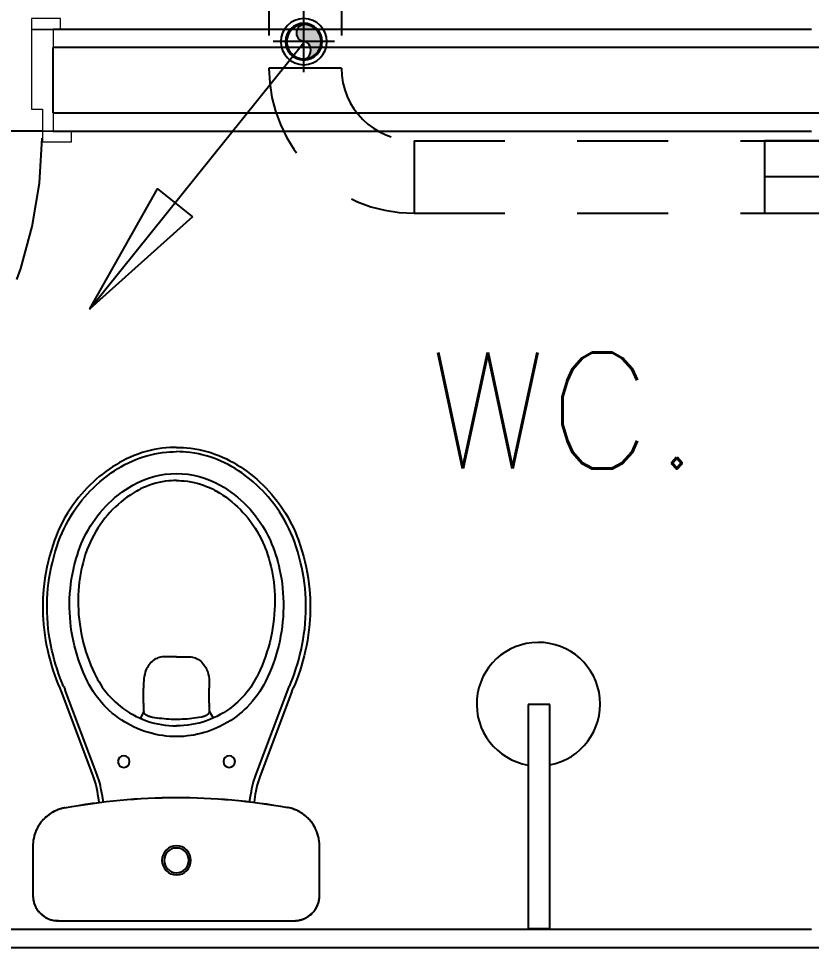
# Model space of a CAD drawing. Header units: millimetres. Extents: x 188.6 to 263.2, y 40.1 to 120.1.
# Drawn here: x 215.05 to 216.143, y 64.389 to 65.67 of the extents above; entities that cross this region are included whole.
import ezdxf

# ---------------------------------------------------------------- set-up
doc = ezdxf.new("R2010")
doc.units = ezdxf.units.MM
doc.set_wipeout_variables(frame=1)
for name, pattern in [('DASHDOT2', [0.5, 0.25, -0.125, 0, -0.125]), ('HIDDEN2', [0.1875, 0.125, -0.0625]), ('XREF-TIPO$0$HIDDEN', [0.375, 0.25, -0.125])]:
    doc.linetypes.add(name, pattern=pattern)
for name, color, linetype in [('ARQ', 8, 'Continuous'), ('ARQ-TXT', 8, 'Continuous'), ('EXAUSTÃO-AQUECEDOR', 244, 'HIDDEN2'), ('GAS-COL', 7, 'Continuous'), ('GAS-PONTO', 202, 'Continuous'), ('SAN-EIXOS', 8, 'DASHDOT2')]:
    doc.layers.add(name, color=color, linetype=linetype)
doc.styles.add('60-75', font='romans.shx', dxfattribs={"height": 0.12})
doc.dimstyles.new('IND75', dxfattribs={"dimtxt": 0.15, "dimasz": 0.1875, "dimexe": 0.15, "dimexo": 0, "dimgap": 0.1, "dimtad": 1, "dimzin": 10, "dimdsep": 46, "dimtxsty": '60-75', "dimcen": 0, "dimclrd": 256, "dimclre": 1, "dimclrt": 256, "dimadec": 0, "dimazin": 0, "dimtfac": 1, "dimtix": 1, "dimtmove": 2, "dimatfit": 3, "dimfxl": 0.15, "dimtolj": 1, "dimtzin": 6, "dimarcsym": 0})

# ---------------------------------------------------------------- blocks, each defined once
blk = doc.blocks.new('XREF-TIPO$0$P909+cd00_p-flat-1')
at = {"color": 0}
for p, q in [((0.162, 0), (-0.162, 0)), ((0.162, 0), (0.162, -0.0003)), ((-0.1633, -0.0003), (-0.1633, -0.0003)), ((0.162, -0.0003), (0.162, -0.0003)), ((-0.1982, -0.1031), (-0.1982, -0.0352)), ((-0.1982, -0.0352), (-0.1982, -0.0352)), ((-0.1982, -0.1031), (-0.1982, -0.0352)), ((0.1968, -0.0352), (0.1968, -0.1036)), ((0.1968, -0.0352), (0.1968, -0.0352)), ((0.1968, -0.0352), (0.1968, -0.1036)), ((-0.1982, -0.1031), (-0.1982, -0.1031)), ((0.1968, -0.1036), (0.1968, -0.1036)), ((-0.1542, -0.156), (-0.1542, -0.1561)), ((0.1527, -0.1565), (0.1527, -0.1565)), ((-0.1593, -0.3162), (-0.1154, -0.2002)), ((-0.1099, -0.2023), (-0.1537, -0.3183)), ((0.1094, -0.2023), (0.1532, -0.3183)), ((0.1588, -0.3162), (0.115, -0.2002)), ((-0.0454, -0.2892), (-0.0499, -0.2795)), ((-0.0002, -0.2691), (-0.0002, -0.2689)), ((0.045, -0.2893), (0.0503, -0.2799)), ((-0.0455, -0.2967), (-0.0455, -0.2893)), ((0.045, -0.2967), (0.045, -0.2893)), ((-0.0455, -0.2967), (-0.0455, -0.2969)), ((-0.0455, -0.2969), (-0.0455, -0.2967)), ((-0.0455, -0.3002), (-0.0455, -0.2969)), ((-0.0455, -0.3002), (-0.0455, -0.3208)), ((0.045, -0.2967), (0.045, -0.2969)), ((0.045, -0.2969), (0.045, -0.2967)), ((0.045, -0.3002), (0.045, -0.2969)), ((0.045, -0.3002), (0.045, -0.3208)), ((-0.0455, -0.3283), (-0.0455, -0.3208)), ((0.045, -0.3283), (0.045, -0.3208)), ((0.1611, -0.3201), (0.1611, -0.3201)), ((-0.1109, -0.3364), (-0.1107, -0.3361)), ((-0.1105, -0.3363), (-0.1107, -0.3366)), ((0.1102, -0.3366), (0.11, -0.3363)), ((0.1104, -0.3364), (0.1102, -0.3361)), ((-0.0002, -0.3643), (-0.0158, -0.3643)), ((-0.0002, -0.3643), (0.0153, -0.3643)), ((-0.1236, -0.5115), (-0.1237, -0.5111)), ((-0.1235, -0.5111), (-0.1234, -0.5114)), ((0.1229, -0.5114), (0.123, -0.5111)), ((0.1231, -0.5115), (0.1232, -0.5111)), ((-0.0551, -0.5924), (-0.0556, -0.5922)), ((-0.0555, -0.5921), (-0.055, -0.5923)), ((0.0546, -0.5923), (0.055, -0.5921)), ((0.0547, -0.5924), (0.0551, -0.5922)), ((-0.0002, -0.607), (-0.0002, -0.6069)), ((-0.0002, -0.607), (-0.0002, -0.607))]:
    blk.add_line(p, q, dxfattribs=at)
for points in [[(-0.1982, -0.0352, 0), (-0.198, -0.0318, 0), (-0.1975, -0.0284, 0), (-0.1967, -0.0251, 0), (-0.1955, -0.0219, 0), (-0.1941, -0.0188, 0), (-0.1923, -0.0158, 0), (-0.1903, -0.0131, 0), (-0.188, -0.0106, 0), (-0.1854, -0.0083, 0), (-0.1827, -0.0062, 0), (-0.1797, -0.0045, 0), (-0.1766, -0.003, 0), (-0.1734, -0.0018, 0), (-0.1701, -0.001, 0), (-0.1667, -0.0005, 0), (-0.1633, -0.0003, 0)], [(-0.1982, -0.0352, 0), (-0.1982, -0.0345, 0), (-0.1981, -0.0331, 0), (-0.198, -0.0317, 0), (-0.1978, -0.0303, 0), (-0.1976, -0.029, 0), (-0.1974, -0.0276, 0), (-0.197, -0.0263, 0), (-0.1967, -0.025, 0), (-0.1962, -0.0236, 0), (-0.1957, -0.0224, 0), (-0.1952, -0.0211, 0), (-0.1946, -0.0198, 0), (-0.194, -0.0186, 0), (-0.1933, -0.0174, 0), (-0.1926, -0.0163, 0), (-0.1918, -0.0151, 0), (-0.191, -0.014, 0), (-0.1902, -0.0129, 0), (-0.1893, -0.0119, 0), (-0.1883, -0.0109, 0), (-0.1874, -0.0099, 0), (-0.1864, -0.009, 0), (-0.1853, -0.0081, 0), (-0.1842, -0.0073, 0), (-0.1831, -0.0065, 0), (-0.182, -0.0057, 0), (-0.1808, -0.005, 0), (-0.1796, -0.0043, 0), (-0.1784, -0.0037, 0), (-0.1771, -0.0032, 0), (-0.1758, -0.0026, 0), (-0.1745, -0.0022, 0), (-0.1732, -0.0018, 0), (-0.1719, -0.0014, 0), (-0.1706, -0.0011, 0), (-0.1692, -0.0008, 0), (-0.1678, -0.0006, 0), (-0.1665, -0.0005, 0), (-0.1651, -0.0004, 0), (-0.1637, -0.0003, 0), (-0.1633, -0.0003, 0)], [(0.162, -0.0003, 0), (0.1654, -0.0005, 0), (0.1687, -0.001, 0), (0.1721, -0.0018, 0), (0.1753, -0.003, 0), (0.1784, -0.0045, 0), (0.1813, -0.0062, 0), (0.1841, -0.0083, 0), (0.1866, -0.0106, 0), (0.1889, -0.0131, 0), (0.191, -0.0158, 0), (0.1927, -0.0188, 0), (0.1942, -0.0219, 0), (0.1953, -0.0251, 0), (0.1962, -0.0284, 0), (0.1967, -0.0318, 0), (0.1968, -0.0352, 0)], [(0.162, -0.0003, 0), (0.1627, -0.0003, 0), (0.1641, -0.0004, 0), (0.1655, -0.0005, 0), (0.1668, -0.0007, 0), (0.1682, -0.0009, 0), (0.1696, -0.0012, 0), (0.1709, -0.0015, 0), (0.1722, -0.0019, 0), (0.1735, -0.0023, 0), (0.1748, -0.0028, 0), (0.1761, -0.0033, 0), (0.1773, -0.0039, 0), (0.1786, -0.0045, 0), (0.1798, -0.0052, 0), (0.1809, -0.0059, 0), (0.1821, -0.0067, 0), (0.1832, -0.0075, 0), (0.1842, -0.0083, 0), (0.1853, -0.0092, 0), (0.1863, -0.0102, 0), (0.1873, -0.0111, 0), (0.1882, -0.0122, 0), (0.1891, -0.0132, 0), (0.1899, -0.0143, 0), (0.1907, -0.0154, 0), (0.1915, -0.0166, 0), (0.1922, -0.0177, 0), (0.1928, -0.0189, 0), (0.1934, -0.0202, 0), (0.194, -0.0214, 0), (0.1945, -0.0227, 0), (0.195, -0.024, 0), (0.1954, -0.0253, 0), (0.1958, -0.0266, 0), (0.1961, -0.028, 0), (0.1963, -0.0293, 0), (0.1965, -0.0307, 0), (0.1967, -0.0321, 0), (0.1968, -0.0334, 0), (0.1968, -0.0348, 0), (0.1968, -0.0352, 0)], [(-0.1542, -0.156, 0), (-0.1571, -0.1554, 0), (-0.16, -0.1546, 0), (-0.1629, -0.1536, 0), (-0.1657, -0.1525, 0), (-0.1685, -0.1512, 0), (-0.1712, -0.1498, 0), (-0.1737, -0.1482, 0), (-0.1762, -0.1465, 0), (-0.1786, -0.1446, 0), (-0.1809, -0.1426, 0), (-0.1831, -0.1405, 0), (-0.1851, -0.1383, 0), (-0.187, -0.136, 0), (-0.1888, -0.1335, 0), (-0.1904, -0.131, 0), (-0.1919, -0.1284, 0), (-0.1932, -0.1256, 0), (-0.1944, -0.1229, 0), (-0.1955, -0.1201, 0), (-0.1963, -0.1172, 0), (-0.197, -0.1142, 0), (-0.1976, -0.1113, 0), (-0.1979, -0.1083, 0), (-0.1981, -0.1053, 0), (-0.1982, -0.1031, 0)], [(-0.1542, -0.1561, 0), (-0.1544, -0.156, 0), (-0.1561, -0.1557, 0), (-0.1578, -0.1553, 0), (-0.1594, -0.1548, 0), (-0.1611, -0.1543, 0), (-0.1627, -0.1538, 0), (-0.1643, -0.1532, 0), (-0.1658, -0.1525, 0), (-0.1674, -0.1518, 0), (-0.1689, -0.151, 0), (-0.1704, -0.1502, 0), (-0.1719, -0.1494, 0), (-0.1734, -0.1485, 0), (-0.1748, -0.1475, 0), (-0.1762, -0.1466, 0), (-0.1775, -0.1455, 0), (-0.1789, -0.1445, 0), (-0.1802, -0.1434, 0), (-0.1814, -0.1422, 0), (-0.1826, -0.141, 0), (-0.1838, -0.1398, 0), (-0.185, -0.1385, 0), (-0.1861, -0.1372, 0), (-0.1871, -0.1359, 0), (-0.1881, -0.1345, 0), (-0.1891, -0.1331, 0), (-0.19, -0.1317, 0), (-0.1909, -0.1302, 0), (-0.1917, -0.1287, 0), (-0.1925, -0.1272, 0), (-0.1933, -0.1257, 0), (-0.194, -0.1241, 0), (-0.1946, -0.1225, 0), (-0.1952, -0.1209, 0), (-0.1957, -0.1193, 0), (-0.1962, -0.1177, 0), (-0.1966, -0.116, 0), (-0.197, -0.1143, 0), (-0.1973, -0.1127, 0), (-0.1976, -0.111, 0), (-0.1978, -0.1093, 0), (-0.198, -0.1076, 0), (-0.1981, -0.1059, 0), (-0.1982, -0.1042, 0), (-0.1982, -0.1031, 0)], [(0.1968, -0.1036, 0), (0.1967, -0.1066, 0), (0.1965, -0.1096, 0), (0.1961, -0.1126, 0), (0.1955, -0.1156, 0), (0.1947, -0.1185, 0), (0.1938, -0.1214, 0), (0.1927, -0.1242, 0), (0.1915, -0.127, 0), (0.1901, -0.1297, 0), (0.1885, -0.1323, 0), (0.1868, -0.1348, 0), (0.185, -0.1372, 0), (0.1831, -0.1395, 0), (0.181, -0.1417, 0), (0.1788, -0.1438, 0), (0.1765, -0.1457, 0), (0.1741, -0.1476, 0), (0.1715, -0.1492, 0), (0.169, -0.1507, 0), (0.1663, -0.1521, 0), (0.1635, -0.1533, 0), (0.1607, -0.1544, 0), (0.1578, -0.1553, 0), (0.1549, -0.1561, 0), (0.1527, -0.1565, 0)], [(0.1968, -0.1036, 0), (0.1968, -0.1038, 0), (0.1968, -0.1055, 0), (0.1967, -0.1072, 0), (0.1966, -0.1089, 0), (0.1964, -0.1107, 0), (0.1961, -0.1123, 0), (0.1958, -0.114, 0), (0.1955, -0.1157, 0), (0.1951, -0.1173, 0), (0.1946, -0.119, 0), (0.1941, -0.1206, 0), (0.1935, -0.1222, 0), (0.1929, -0.1238, 0), (0.1922, -0.1254, 0), (0.1915, -0.127, 0), (0.1908, -0.1285, 0), (0.19, -0.13, 0), (0.1891, -0.1314, 0), (0.1882, -0.1329, 0), (0.1872, -0.1343, 0), (0.1862, -0.1357, 0), (0.1852, -0.1371, 0), (0.1841, -0.1384, 0), (0.183, -0.1397, 0), (0.1818, -0.1409, 0), (0.1806, -0.1421, 0), (0.1794, -0.1433, 0), (0.1781, -0.1444, 0), (0.1768, -0.1455, 0), (0.1755, -0.1465, 0), (0.1741, -0.1476, 0), (0.1727, -0.1485, 0), (0.1713, -0.1494, 0), (0.1698, -0.1503, 0), (0.1683, -0.1511, 0), (0.1668, -0.1519, 0), (0.1652, -0.1526, 0), (0.1636, -0.1533, 0), (0.1621, -0.1539, 0), (0.1604, -0.1545, 0), (0.1588, -0.155, 0), (0.1572, -0.1555, 0), (0.1555, -0.1559, 0), (0.1538, -0.1563, 0), (0.1527, -0.1565, 0)], [(-0.1154, -0.2002, 0), (-0.1154, -0.2002, 0), (-0.114, -0.1961, 0), (-0.1127, -0.1919, 0), (-0.1116, -0.1877, 0), (-0.1106, -0.1834, 0), (-0.1097, -0.1791, 0), (-0.1089, -0.1747, 0), (-0.1077, -0.1674, 0), (-0.1071, -0.1634, 0)], [(-0.1011, -0.1641, 0), (-0.1014, -0.1661, 0), (-0.1024, -0.1722, 0), (-0.1035, -0.1783, 0), (-0.1043, -0.1824, 0), (-0.1051, -0.1864, 0), (-0.1061, -0.1904, 0), (-0.1072, -0.1944, 0), (-0.1085, -0.1984, 0), (-0.1099, -0.2023, 0)], [(0.1007, -0.1643, 0), (0.101, -0.1661, 0), (0.1019, -0.1722, 0), (0.103, -0.1783, 0), (0.1038, -0.1824, 0), (0.1046, -0.1864, 0), (0.1056, -0.1904, 0), (0.1067, -0.1944, 0), (0.108, -0.1984, 0), (0.1094, -0.2023, 0)], [(0.115, -0.2002, 0), (0.115, -0.2002, 0), (0.1135, -0.1961, 0), (0.1122, -0.1919, 0), (0.1111, -0.1877, 0), (0.1101, -0.1834, 0), (0.1092, -0.1791, 0), (0.1084, -0.1747, 0), (0.1072, -0.1674, 0), (0.1066, -0.1636, 0)], [(-0.0002, -0.2542, 0), (-0.005, -0.2543, 0), (-0.0098, -0.2545, 0), (-0.0145, -0.2549, 0), (-0.0192, -0.2555, 0), (-0.024, -0.2563, 0), (-0.0288, -0.2572, 0), (-0.0335, -0.2583, 0), (-0.0382, -0.2596, 0), (-0.0437, -0.2613, 0), (-0.049, -0.2632, 0), (-0.0543, -0.2653, 0), (-0.0595, -0.2677, 0), (-0.0637, -0.2698, 0), (-0.0678, -0.272, 0), (-0.0719, -0.2744, 0), (-0.0758, -0.2769, 0), (-0.0797, -0.2796, 0), (-0.0843, -0.283, 0), (-0.0887, -0.2866, 0), (-0.093, -0.2903, 0), (-0.0971, -0.2943, 0), (-0.1003, -0.2976, 0), (-0.1035, -0.3011, 0), (-0.1065, -0.3047, 0), (-0.1094, -0.3084, 0), (-0.1122, -0.3122, 0), (-0.1151, -0.3165, 0), (-0.1179, -0.3209, 0), (-0.1205, -0.3254, 0), (-0.1229, -0.33, 0)], [(0.1224, -0.33, 0), (0.12, -0.3254, 0), (0.1174, -0.3209, 0), (0.1146, -0.3165, 0), (0.1117, -0.3122, 0), (0.1083, -0.3076, 0), (0.1047, -0.3031, 0), (0.101, -0.2989, 0), (0.0971, -0.2947, 0), (0.0937, -0.2915, 0), (0.0902, -0.2883, 0), (0.0867, -0.2853, 0), (0.083, -0.2824, 0), (0.0792, -0.2796, 0), (0.0745, -0.2764, 0), (0.0697, -0.2734, 0), (0.0647, -0.2706, 0), (0.0596, -0.268, 0), (0.0554, -0.266, 0), (0.051, -0.2642, 0), (0.0467, -0.2625, 0), (0.0422, -0.2609, 0), (0.0377, -0.2596, 0), (0.0331, -0.2583, 0), (0.0285, -0.2573, 0), (0.0238, -0.2563, 0), (0.0191, -0.2556, 0), (0.0143, -0.255, 0), (0.0095, -0.2545, 0), (0.0046, -0.2543, 0), (-0.0002, -0.2542, 0)], [(-0.1107, -0.3361, 0), (-0.1107, -0.3361, 0), (-0.1089, -0.3327, 0), (-0.107, -0.3294, 0), (-0.105, -0.3262, 0), (-0.1025, -0.3224, 0), (-0.0999, -0.3188, 0), (-0.0972, -0.3153, 0), (-0.0943, -0.3118, 0), (-0.0912, -0.3084, 0), (-0.0881, -0.3051, 0), (-0.0847, -0.3019, 0), (-0.0813, -0.2989, 0), (-0.0774, -0.2956, 0), (-0.0733, -0.2926, 0), (-0.0692, -0.2897, 0), (-0.0649, -0.2869, 0), (-0.0604, -0.2844, 0), (-0.0558, -0.282, 0), (-0.0512, -0.2798, 0), (-0.0464, -0.2777, 0), (-0.0414, -0.2759, 0), (-0.0364, -0.2742, 0), (-0.0312, -0.2728, 0), (-0.0261, -0.2716, 0), (-0.021, -0.2706, 0), (-0.0158, -0.2699, 0), (-0.0106, -0.2693, 0), (-0.0054, -0.269, 0), (-0.0002, -0.2689, 0)], [(-0.0349, -0.281, 0), (-0.0353, -0.2811, 0), (-0.036, -0.2813, 0), (-0.0367, -0.2814, 0), (-0.0374, -0.2817, 0), (-0.0382, -0.2819, 0), (-0.0388, -0.2821, 0), (-0.0395, -0.2824, 0), (-0.0401, -0.2827, 0), (-0.0407, -0.283, 0), (-0.0413, -0.2833, 0), (-0.0419, -0.2837, 0), (-0.0425, -0.284, 0), (-0.043, -0.2844, 0)], [(-0.0002, -0.2778, 0), (-0.0016, -0.2778, 0), (-0.0046, -0.2778, 0), (-0.0077, -0.2779, 0), (-0.0108, -0.2781, 0), (-0.014, -0.2783, 0), (-0.0171, -0.2786, 0), (-0.0203, -0.2789, 0), (-0.0236, -0.2793, 0), (-0.0268, -0.2797, 0), (-0.0301, -0.2802, 0), (-0.0333, -0.2807, 0), (-0.0349, -0.281, 0)], [(0.1102, -0.3361, 0), (0.1102, -0.3361, 0), (0.1084, -0.3327, 0), (0.1065, -0.3294, 0), (0.1045, -0.3262, 0), (0.102, -0.3224, 0), (0.0994, -0.3188, 0), (0.0967, -0.3153, 0), (0.0938, -0.3118, 0), (0.0908, -0.3084, 0), (0.0876, -0.3051, 0), (0.0843, -0.3019, 0), (0.0808, -0.2989, 0), (0.0769, -0.2956, 0), (0.0729, -0.2926, 0), (0.0687, -0.2897, 0), (0.0644, -0.2869, 0), (0.0599, -0.2844, 0), (0.0553, -0.282, 0), (0.0507, -0.2798, 0), (0.0459, -0.2777, 0), (0.0409, -0.2759, 0), (0.0359, -0.2742, 0), (0.0308, -0.2728, 0), (0.0256, -0.2716, 0), (0.0205, -0.2706, 0), (0.0153, -0.2699, 0), (0.0101, -0.2693, 0), (0.005, -0.269, 0), (-0.0002, -0.2689, 0)], [(0.0344, -0.281, 0), (0.034, -0.281, 0), (0.0307, -0.2804, 0), (0.0274, -0.2799, 0), (0.0241, -0.2794, 0), (0.0209, -0.279, 0), (0.0176, -0.2787, 0), (0.0144, -0.2784, 0), (0.0112, -0.2781, 0), (0.008, -0.278, 0), (0.0049, -0.2778, 0), (0.0017, -0.2778, 0), (-0.0002, -0.2778, 0)], [(0.0425, -0.2844, 0), (0.0422, -0.2842, 0), (0.0416, -0.2838, 0), (0.0411, -0.2834, 0), (0.0405, -0.2831, 0), (0.0398, -0.2828, 0), (0.0392, -0.2825, 0), (0.0385, -0.2822, 0), (0.0378, -0.2819, 0), (0.0371, -0.2817, 0), (0.0364, -0.2815, 0), (0.0357, -0.2813, 0), (0.0349, -0.2811, 0), (0.0344, -0.281, 0)], [(-0.043, -0.2844, 0), (-0.0431, -0.2844, 0), (-0.0434, -0.2847, 0), (-0.0437, -0.2851, 0), (-0.044, -0.2855, 0), (-0.0443, -0.286, 0), (-0.0446, -0.2865, 0), (-0.0449, -0.2871, 0), (-0.0451, -0.2878, 0), (-0.0453, -0.2885, 0), (-0.0454, -0.2892, 0), (-0.0455, -0.2893, 0)], [(0.045, -0.2893, 0), (0.0448, -0.2885, 0), (0.0446, -0.2878, 0), (0.0444, -0.2871, 0), (0.0441, -0.2865, 0), (0.0438, -0.2859, 0), (0.0435, -0.2854, 0), (0.0432, -0.285, 0), (0.0428, -0.2847, 0), (0.0425, -0.2844, 0), (0.0425, -0.2844, 0)], [(-0.0455, -0.2967, 0), (-0.0455, -0.2967, 0)], [(0.045, -0.2967, 0), (0.045, -0.2967, 0)], [(-0.1777, -0.372, 0), (-0.1777, -0.372, 0), (-0.1762, -0.3654, 0), (-0.1745, -0.3588, 0), (-0.1726, -0.3522, 0), (-0.1706, -0.3456, 0), (-0.1685, -0.3391, 0), (-0.1661, -0.3327, 0), (-0.1638, -0.3267, 0), (-0.1612, -0.3208, 0)], [(-0.1558, -0.3233, 0), (-0.1582, -0.329, 0), (-0.1605, -0.3348, 0), (-0.1628, -0.3411, 0), (-0.1649, -0.3474, 0), (-0.1669, -0.3538, 0), (-0.1687, -0.3603, 0), (-0.1704, -0.3668, 0), (-0.1719, -0.3733, 0)], [(-0.1229, -0.33, 0), (-0.1257, -0.3359, 0), (-0.1284, -0.3418, 0), (-0.1309, -0.3478, 0), (-0.1332, -0.3539, 0), (-0.1353, -0.3601, 0), (-0.1373, -0.3663, 0), (-0.1392, -0.3727, 0), (-0.1409, -0.3792, 0), (-0.1424, -0.3857, 0), (-0.1437, -0.3923, 0), (-0.1448, -0.3989, 0), (-0.1458, -0.4055, 0), (-0.1465, -0.412, 0), (-0.147, -0.4185, 0), (-0.1474, -0.425, 0), (-0.1476, -0.4316, 0), (-0.1476, -0.4381, 0), (-0.1475, -0.4446, 0), (-0.1471, -0.4513, 0), (-0.1465, -0.458, 0), (-0.1458, -0.4647, 0), (-0.1448, -0.4714, 0), (-0.1437, -0.478, 0), (-0.1423, -0.4846, 0), (-0.1412, -0.4897, 0), (-0.1399, -0.4947, 0), (-0.1384, -0.4998, 0), (-0.1369, -0.5048, 0), (-0.1352, -0.5098, 0), (-0.1334, -0.5148, 0)], [(-0.0318, -0.3593, 0), (-0.0335, -0.358, 0), (-0.0352, -0.3565, 0), (-0.0367, -0.3549, 0), (-0.0381, -0.3532, 0), (-0.0393, -0.3514, 0), (-0.0404, -0.3495, 0), (-0.0414, -0.3476, 0), (-0.0423, -0.3455, 0), (-0.0433, -0.3428, 0), (-0.0441, -0.34, 0), (-0.0447, -0.3371, 0), (-0.0451, -0.3342, 0), (-0.0454, -0.3313, 0), (-0.0455, -0.3283, 0)], [(0.0313, -0.3593, 0), (0.0331, -0.358, 0), (0.0347, -0.3565, 0), (0.0362, -0.3549, 0), (0.0376, -0.3532, 0), (0.0388, -0.3514, 0), (0.04, -0.3495, 0), (0.0409, -0.3476, 0), (0.0418, -0.3455, 0), (0.0428, -0.3428, 0), (0.0436, -0.34, 0), (0.0442, -0.3371, 0), (0.0446, -0.3342, 0), (0.0449, -0.3313, 0), (0.045, -0.3283, 0)], [(0.133, -0.5148, 0), (0.1347, -0.5099, 0), (0.1364, -0.5049, 0), (0.1379, -0.4999, 0), (0.1394, -0.4948, 0), (0.1407, -0.4897, 0), (0.1419, -0.4846, 0), (0.1432, -0.4782, 0), (0.1443, -0.4717, 0), (0.1452, -0.4653, 0), (0.146, -0.4588, 0), (0.1465, -0.4523, 0), (0.1469, -0.4458, 0), (0.1471, -0.4391, 0), (0.1471, -0.4323, 0), (0.147, -0.4256, 0), (0.1466, -0.4189, 0), (0.146, -0.4122, 0), (0.1453, -0.4055, 0), (0.1444, -0.3991, 0), (0.1433, -0.3927, 0), (0.142, -0.3863, 0), (0.1406, -0.3799, 0), (0.139, -0.3736, 0), (0.1372, -0.3674, 0), (0.1352, -0.361, 0), (0.133, -0.3546, 0), (0.1306, -0.3484, 0), (0.128, -0.3422, 0), (0.1253, -0.3361, 0), (0.1224, -0.33, 0)], [(0.1553, -0.3233, 0), (0.1577, -0.329, 0), (0.16, -0.3348, 0), (0.1623, -0.3411, 0), (0.1644, -0.3474, 0), (0.1664, -0.3538, 0), (0.1682, -0.3603, 0), (0.1699, -0.3668, 0), (0.1714, -0.3733, 0)], [(0.1773, -0.372, 0), (0.1773, -0.372, 0), (0.1757, -0.3654, 0), (0.174, -0.3588, 0), (0.1721, -0.3522, 0), (0.1701, -0.3456, 0), (0.168, -0.3391, 0), (0.1656, -0.3327, 0), (0.1633, -0.3267, 0), (0.1607, -0.3208, 0)], [(-0.1237, -0.5111, 0), (-0.1237, -0.5111, 0), (-0.1241, -0.5101, 0), (-0.1259, -0.5049, 0), (-0.1275, -0.4996, 0), (-0.129, -0.4943, 0), (-0.1303, -0.4889, 0), (-0.1315, -0.4835, 0), (-0.1326, -0.478, 0), (-0.1335, -0.4724, 0), (-0.1342, -0.4668, 0), (-0.1348, -0.4612, 0), (-0.1353, -0.4556, 0), (-0.1357, -0.4489, 0), (-0.1358, -0.4422, 0), (-0.1358, -0.4355, 0), (-0.1355, -0.4289, 0), (-0.1351, -0.4222, 0), (-0.1344, -0.4158, 0), (-0.1336, -0.4093, 0), (-0.1327, -0.4029, 0), (-0.1315, -0.3965, 0), (-0.1302, -0.3902, 0), (-0.1287, -0.3839, 0), (-0.1269, -0.3775, 0), (-0.125, -0.3711, 0), (-0.1229, -0.3647, 0), (-0.1206, -0.3585, 0), (-0.1182, -0.3523, 0), (-0.1155, -0.3461, 0), (-0.1133, -0.3413, 0), (-0.1109, -0.3364, 0)], [(-0.1109, -0.3364, 0), (-0.1108, -0.3365, 0), (-0.1107, -0.3366, 0), (-0.1107, -0.3366, 0), (-0.1107, -0.3366, 0)], [(-0.1105, -0.3363, 0), (-0.1105, -0.3363, 0), (-0.1105, -0.3362, 0), (-0.1106, -0.3362, 0), (-0.1107, -0.3361, 0)], [(0.11, -0.3363, 0), (0.11, -0.3363, 0), (0.11, -0.3362, 0), (0.1101, -0.3362, 0), (0.1102, -0.3361, 0)], [(0.1104, -0.3364, 0), (0.1103, -0.3365, 0), (0.1102, -0.3366, 0), (0.1102, -0.3366, 0), (0.1102, -0.3366, 0)], [(0.1232, -0.5111, 0), (0.1232, -0.5111, 0), (0.1236, -0.5101, 0), (0.1254, -0.5049, 0), (0.127, -0.4996, 0), (0.1285, -0.4943, 0), (0.1298, -0.4889, 0), (0.131, -0.4835, 0), (0.1321, -0.478, 0), (0.133, -0.4724, 0), (0.1337, -0.4668, 0), (0.1344, -0.4612, 0), (0.1348, -0.4556, 0), (0.1352, -0.4489, 0), (0.1353, -0.4422, 0), (0.1353, -0.4355, 0), (0.135, -0.4289, 0), (0.1346, -0.4222, 0), (0.1339, -0.4158, 0), (0.1331, -0.4093, 0), (0.1322, -0.4029, 0), (0.131, -0.3965, 0), (0.1297, -0.3902, 0), (0.1282, -0.3839, 0), (0.1264, -0.3775, 0), (0.1245, -0.3711, 0), (0.1224, -0.3647, 0), (0.1201, -0.3585, 0), (0.1177, -0.3523, 0), (0.115, -0.3461, 0), (0.1128, -0.3413, 0), (0.1104, -0.3364, 0)], [(-0.0158, -0.3643, 0), (-0.018, -0.3643, 0), (-0.0201, -0.364, 0), (-0.0222, -0.3636, 0), (-0.0242, -0.3631, 0), (-0.0258, -0.3625, 0), (-0.0274, -0.3619, 0), (-0.0289, -0.3611, 0), (-0.0304, -0.3603, 0), (-0.0318, -0.3593, 0)], [(0.0153, -0.3643, 0), (0.0175, -0.3643, 0), (0.0197, -0.364, 0), (0.0217, -0.3636, 0), (0.0237, -0.3631, 0), (0.0253, -0.3625, 0), (0.0269, -0.3619, 0), (0.0284, -0.3611, 0), (0.0299, -0.3603, 0), (0.0313, -0.3593, 0)], [(-0.1846, -0.4328, 0), (-0.1846, -0.4328, 0), (-0.1846, -0.4287, 0), (-0.1845, -0.4245, 0), (-0.1843, -0.4204, 0), (-0.1841, -0.4162, 0), (-0.1836, -0.4088, 0), (-0.1828, -0.4014, 0), (-0.1819, -0.3941, 0), (-0.1807, -0.3867, 0), (-0.1793, -0.3793, 0), (-0.1777, -0.372, 0)], [(-0.1719, -0.3733, 0), (-0.1735, -0.3806, 0), (-0.1749, -0.3879, 0), (-0.176, -0.3953, 0), (-0.177, -0.4027, 0), (-0.1777, -0.4102, 0), (-0.1782, -0.4177, 0), (-0.1785, -0.4252, 0), (-0.1786, -0.4328, 0)], [(0.1714, -0.3733, 0), (0.173, -0.3806, 0), (0.1744, -0.3879, 0), (0.1755, -0.3953, 0), (0.1765, -0.4027, 0), (0.1772, -0.4102, 0), (0.1777, -0.4177, 0), (0.178, -0.4252, 0), (0.1781, -0.4328, 0)], [(0.1841, -0.4328, 0), (0.1841, -0.4328, 0), (0.1841, -0.4287, 0), (0.184, -0.4245, 0), (0.1838, -0.4204, 0), (0.1836, -0.4162, 0), (0.1831, -0.4088, 0), (0.1823, -0.4014, 0), (0.1814, -0.3941, 0), (0.1802, -0.3867, 0), (0.1788, -0.3793, 0), (0.1773, -0.372, 0)], [(-0.0002, -0.6528, 0), (-0.0049, -0.6527, 0), (-0.0096, -0.6525, 0), (-0.0143, -0.6521, 0), (-0.0199, -0.6515, 0), (-0.0255, -0.6507, 0), (-0.031, -0.6497, 0), (-0.0365, -0.6485, 0), (-0.0419, -0.6471, 0), (-0.0475, -0.6455, 0), (-0.053, -0.6436, 0), (-0.0584, -0.6416, 0), (-0.0637, -0.6393, 0), (-0.069, -0.6369, 0), (-0.074, -0.6344, 0), (-0.0788, -0.6317, 0), (-0.0836, -0.6288, 0), (-0.0883, -0.6259, 0), (-0.0929, -0.6228, 0), (-0.0976, -0.6195, 0), (-0.1021, -0.616, 0), (-0.1066, -0.6125, 0), (-0.1109, -0.6088, 0), (-0.1151, -0.605, 0), (-0.1194, -0.601, 0), (-0.1235, -0.5969, 0), (-0.1275, -0.5926, 0), (-0.1313, -0.5882, 0), (-0.1351, -0.5838, 0), (-0.1392, -0.5785, 0), (-0.1432, -0.5731, 0), (-0.147, -0.5676, 0), (-0.1506, -0.5619, 0), (-0.154, -0.5561, 0), (-0.1567, -0.5511, 0), (-0.1593, -0.546, 0), (-0.1618, -0.5408, 0), (-0.1641, -0.5355, 0), (-0.1663, -0.5302, 0), (-0.1684, -0.5248, 0), (-0.1709, -0.5175, 0), (-0.1732, -0.5102, 0), (-0.1753, -0.5028, 0), (-0.1772, -0.4953, 0), (-0.1789, -0.4878, 0), (-0.1804, -0.4802, 0), (-0.1817, -0.4724, 0), (-0.1827, -0.4646, 0), (-0.1835, -0.4567, 0), (-0.184, -0.4507, 0), (-0.1843, -0.4448, 0), (-0.1845, -0.4388, 0), (-0.1846, -0.4328, 0)], [(-0.1786, -0.4328, 0), (-0.1786, -0.4367, 0), (-0.1784, -0.4439, 0), (-0.178, -0.4511, 0), (-0.1774, -0.4583, 0), (-0.1766, -0.4655, 0), (-0.1756, -0.4726, 0), (-0.1744, -0.4798, 0), (-0.173, -0.487, 0), (-0.1713, -0.4943, 0), (-0.1695, -0.5015, 0), (-0.1675, -0.5087, 0), (-0.1652, -0.5157, 0), (-0.1628, -0.5228, 0), (-0.1604, -0.5288, 0), (-0.1579, -0.5348, 0), (-0.1552, -0.5408, 0), (-0.1523, -0.5466, 0), (-0.1493, -0.5524, 0), (-0.1459, -0.5581, 0), (-0.1423, -0.5638, 0), (-0.1385, -0.5693, 0), (-0.1346, -0.5748, 0), (-0.1305, -0.58, 0), (-0.1268, -0.5844, 0), (-0.1231, -0.5886, 0), (-0.1192, -0.5927, 0), (-0.1152, -0.5967, 0), (-0.1111, -0.6006, 0), (-0.1061, -0.6051, 0), (-0.1009, -0.6094, 0), (-0.0955, -0.6136, 0), (-0.0901, -0.6175, 0), (-0.0855, -0.6206, 0), (-0.0809, -0.6236, 0), (-0.0761, -0.6264, 0), (-0.0713, -0.6291, 0), (-0.0664, -0.6315, 0), (-0.0615, -0.6338, 0), (-0.0565, -0.6359, 0), (-0.0515, -0.6378, 0), (-0.0464, -0.6396, 0), (-0.0412, -0.6411, 0), (-0.0358, -0.6426, 0), (-0.0303, -0.6438, 0), (-0.0249, -0.6448, 0), (-0.0193, -0.6456, 0), (-0.0138, -0.6462, 0), (-0.0093, -0.6466, 0), (-0.0048, -0.6468, 0), (-0.0002, -0.6469, 0)], [(-0.0002, -0.6528, 0), (0.0045, -0.6527, 0), (0.0092, -0.6525, 0), (0.0138, -0.6521, 0), (0.0194, -0.6515, 0), (0.025, -0.6507, 0), (0.0305, -0.6497, 0), (0.036, -0.6485, 0), (0.0414, -0.6471, 0), (0.047, -0.6455, 0), (0.0525, -0.6436, 0), (0.0579, -0.6416, 0), (0.0632, -0.6393, 0), (0.0685, -0.6369, 0), (0.0735, -0.6344, 0), (0.0783, -0.6317, 0), (0.0831, -0.6288, 0), (0.0878, -0.6259, 0), (0.0925, -0.6228, 0), (0.0971, -0.6195, 0), (0.1016, -0.616, 0), (0.1061, -0.6125, 0), (0.1104, -0.6088, 0), (0.1146, -0.605, 0), (0.1189, -0.601, 0), (0.123, -0.5969, 0), (0.127, -0.5926, 0), (0.1309, -0.5882, 0), (0.1346, -0.5838, 0), (0.1387, -0.5785, 0), (0.1427, -0.5731, 0), (0.1465, -0.5676, 0), (0.1501, -0.5619, 0), (0.1535, -0.5561, 0), (0.1562, -0.5511, 0), (0.1589, -0.546, 0), (0.1613, -0.5408, 0), (0.1636, -0.5355, 0), (0.1658, -0.5302, 0), (0.1679, -0.5248, 0), (0.1704, -0.5175, 0), (0.1727, -0.5102, 0), (0.1748, -0.5028, 0), (0.1767, -0.4953, 0), (0.1784, -0.4878, 0), (0.1799, -0.4802, 0), (0.1812, -0.4724, 0), (0.1822, -0.4646, 0), (0.183, -0.4567, 0), (0.1835, -0.4507, 0), (0.1838, -0.4448, 0), (0.184, -0.4388, 0), (0.1841, -0.4328, 0)], [(0.1781, -0.4328, 0), (0.1781, -0.4367, 0), (0.1779, -0.4439, 0), (0.1775, -0.4511, 0), (0.1769, -0.4583, 0), (0.1761, -0.4655, 0), (0.1751, -0.4726, 0), (0.1739, -0.4798, 0), (0.1725, -0.487, 0), (0.1709, -0.4943, 0), (0.169, -0.5015, 0), (0.167, -0.5087, 0), (0.1647, -0.5157, 0), (0.1623, -0.5228, 0), (0.16, -0.5288, 0), (0.1574, -0.5348, 0), (0.1547, -0.5408, 0), (0.1519, -0.5466, 0), (0.1488, -0.5524, 0), (0.1454, -0.5581, 0), (0.1418, -0.5638, 0), (0.1381, -0.5693, 0), (0.1341, -0.5748, 0), (0.13, -0.58, 0), (0.1263, -0.5844, 0), (0.1226, -0.5886, 0), (0.1187, -0.5927, 0), (0.1147, -0.5967, 0), (0.1106, -0.6006, 0), (0.1056, -0.6051, 0), (0.1004, -0.6094, 0), (0.0951, -0.6136, 0), (0.0896, -0.6175, 0), (0.085, -0.6206, 0), (0.0804, -0.6236, 0), (0.0756, -0.6264, 0), (0.0708, -0.6291, 0), (0.0659, -0.6315, 0), (0.061, -0.6338, 0), (0.056, -0.6359, 0), (0.051, -0.6378, 0), (0.0459, -0.6396, 0), (0.0407, -0.6411, 0), (0.0353, -0.6426, 0), (0.0299, -0.6438, 0), (0.0244, -0.6448, 0), (0.0188, -0.6456, 0), (0.0133, -0.6462, 0), (0.0088, -0.6466, 0), (0.0043, -0.6468, 0), (-0.0002, -0.6469, 0)], [(-0.1237, -0.5111, 0), (-0.1235, -0.5111, 0), (-0.1235, -0.5111, 0)], [(-0.1236, -0.5115, 0), (-0.1235, -0.5114, 0), (-0.1234, -0.5114, 0), (-0.1234, -0.5114, 0)], [(-0.0556, -0.5922, 0), (-0.0556, -0.5922, 0), (-0.06, -0.5896, 0), (-0.0643, -0.5868, 0), (-0.0685, -0.5839, 0), (-0.0726, -0.5808, 0), (-0.0766, -0.5776, 0), (-0.0806, -0.5742, 0), (-0.0845, -0.5707, 0), (-0.0883, -0.567, 0), (-0.0919, -0.5632, 0), (-0.0954, -0.5593, 0), (-0.0989, -0.555, 0), (-0.1023, -0.5507, 0), (-0.1055, -0.5462, 0), (-0.1086, -0.5416, 0), (-0.1115, -0.5369, 0), (-0.1143, -0.5319, 0), (-0.117, -0.5268, 0), (-0.1194, -0.5216, 0), (-0.1217, -0.5164, 0), (-0.1236, -0.5115, 0)], [(0.0551, -0.5922, 0), (0.0551, -0.5922, 0), (0.0595, -0.5896, 0), (0.0638, -0.5868, 0), (0.068, -0.5839, 0), (0.0721, -0.5808, 0), (0.0761, -0.5776, 0), (0.0801, -0.5742, 0), (0.084, -0.5707, 0), (0.0878, -0.567, 0), (0.0914, -0.5632, 0), (0.0949, -0.5593, 0), (0.0984, -0.555, 0), (0.1018, -0.5507, 0), (0.1051, -0.5462, 0), (0.1081, -0.5416, 0), (0.111, -0.5369, 0), (0.1138, -0.5319, 0), (0.1165, -0.5268, 0), (0.1189, -0.5216, 0), (0.1212, -0.5164, 0), (0.1231, -0.5115, 0)], [(0.1231, -0.5115, 0), (0.123, -0.5114, 0), (0.1229, -0.5114, 0), (0.1229, -0.5114, 0)], [(0.1232, -0.5111, 0), (0.1231, -0.5111, 0), (0.123, -0.5111, 0)], [(-0.1334, -0.5148, 0), (-0.1314, -0.5199, 0), (-0.1292, -0.525, 0), (-0.1269, -0.53, 0), (-0.1244, -0.5349, 0), (-0.1217, -0.5397, 0), (-0.1188, -0.5445, 0), (-0.1157, -0.5493, 0), (-0.1124, -0.554, 0), (-0.109, -0.5585, 0), (-0.1055, -0.5629, 0), (-0.1017, -0.5673, 0), (-0.0977, -0.5716, 0), (-0.0936, -0.5757, 0), (-0.0894, -0.5797, 0), (-0.085, -0.5835, 0), (-0.0803, -0.5873, 0), (-0.0755, -0.5909, 0), (-0.0706, -0.5943, 0), (-0.0656, -0.5976, 0), (-0.0604, -0.6007, 0)], [(0.0599, -0.6007, 0), (0.0649, -0.5977, 0), (0.0698, -0.5946, 0), (0.0746, -0.5912, 0), (0.0793, -0.5878, 0), (0.0838, -0.5841, 0), (0.0883, -0.5802, 0), (0.0927, -0.5761, 0), (0.097, -0.5718, 0), (0.1011, -0.5674, 0), (0.105, -0.5629, 0), (0.1086, -0.5585, 0), (0.112, -0.5539, 0), (0.1151, -0.5494, 0), (0.1182, -0.5448, 0), (0.121, -0.54, 0), (0.1237, -0.5352, 0), (0.1263, -0.5302, 0), (0.1287, -0.5252, 0), (0.1309, -0.52, 0), (0.133, -0.5148, 0)], [(-0.0556, -0.5922, 0), (-0.0555, -0.5921, 0), (-0.0555, -0.5921, 0), (-0.0555, -0.5921, 0)], [(-0.0551, -0.5924, 0), (-0.0551, -0.5923, 0), (-0.0551, -0.5923, 0)], [(-0.0002, -0.607, 0), (-0.0038, -0.607, 0), (-0.0073, -0.6068, 0), (-0.0108, -0.6065, 0), (-0.0154, -0.606, 0), (-0.0199, -0.6052, 0), (-0.0244, -0.6043, 0), (-0.0289, -0.6032, 0), (-0.0332, -0.602, 0), (-0.0374, -0.6006, 0), (-0.0416, -0.599, 0), (-0.0457, -0.5973, 0), (-0.0497, -0.5954, 0), (-0.0524, -0.5939, 0), (-0.0551, -0.5924, 0)], [(-0.0002, -0.607, 0), (0.0033, -0.607, 0), (0.0068, -0.6068, 0), (0.0103, -0.6065, 0), (0.0149, -0.606, 0), (0.0194, -0.6052, 0), (0.024, -0.6043, 0), (0.0284, -0.6032, 0), (0.0327, -0.602, 0), (0.0369, -0.6006, 0), (0.0411, -0.599, 0), (0.0452, -0.5973, 0), (0.0492, -0.5954, 0), (0.052, -0.5939, 0), (0.0547, -0.5924, 0)], [(0.0547, -0.5924, 0), (0.0546, -0.5923, 0), (0.0546, -0.5923, 0)], [(0.0551, -0.5922, 0), (0.055, -0.5921, 0), (0.055, -0.5921, 0), (0.055, -0.5921, 0)]]:
    blk.add_polyline3d(points, dxfattribs=at)
for centre, radius in [((-0.0003, -0.0836), 0.02), ((-0.0003, -0.0836), 0.017), ((-0.0729, -0.2197), 0.00801), ((0.0724, -0.2197), 0.00801)]:
    blk.add_circle(centre, radius, dxfattribs=at)
for centre, radius, start, end in [((-0.162, -0.0251), 0.0251, 89.9975, 101.7343), ((0.162, -0.0252), 0.0252, 75.4972, 90.0015), ((0.162, -0.025), 0.025, 72.4433, 75.4868), ((0.0005, 0.6791), 0.8493, 259.504, 280.3175), ((0.0005, 0.6791), 0.8494, 259.504, 280.3175), ((-0.2357, -0.2867), 0.0819, 335.3949, 338.8845), ((-0.233, -0.2883), 0.0848, 335.6518, 339.2799), ((0.2325, -0.2883), 0.0848, 200.7201, 204.3482), ((0.2352, -0.2867), 0.0819, 201.1155, 204.6051), ((-0.0002, -0.4954), 0.1213, 240.2551, 270.0006), ((-0.0002, -0.4954), 0.1213, 269.9993, 299.7449)]:
    blk.add_arc(centre, radius, start, end, dxfattribs=at)
blk = doc.blocks.new('XREF-TIPO$0$CHUVEIRO')
at = {"color": 0}
for p, q in [((216.39, 104.5817), (216.39, 104.8912)), ((216.39, 104.8912), (216.42, 104.8912)), ((216.42, 104.8912), (216.42, 104.5817)), ((216.39, 104.5817), (216.42, 104.5817))]:
    blk.add_line(p, q, dxfattribs=at)
at = {"color": 0, "extrusion": (0, 0, -1)}
blk.add_ellipse((216.4058, 104.8916), major_axis=(-0.0851, 0), ratio=1, start_param=4.898771, end_param=10.827741, dxfattribs=at)
blk = doc.blocks.new('C50')
h = blk.add_hatch(color=8)
edge = h.paths.add_edge_path()
edge.add_arc((0, 0), 0.0238, 540, 720)
edge.add_ellipse((0.0119, 0), major_axis=(0.0119, 0), ratio=0.815791, start_angle=180, end_angle=360, ccw=False)
edge.add_ellipse((-0.0119, 0), major_axis=(-0.0119, 0), ratio=0.815791, start_angle=180, end_angle=360)
at = {"color": 252}
for p, q in [((0, -0.0421), (0, 0.0421)), ((0.0421, 0), (-0.0421, 0))]:
    blk.add_line(p, q, dxfattribs=at)
at = {"color": 0}
for radius in [0.0318, 0.0253]:
    blk.add_circle((0, 0), radius, dxfattribs=at)
at = {"color": 8}
blk.add_circle((0, 0), 0.0237, dxfattribs=at)
blk.add_ellipse((-0.0119, 0), major_axis=(-0.0119, 0), ratio=0.815791, start_param=3.141593, end_param=6.283185, dxfattribs=at)
at = {"color": 8, "extrusion": (0, 0, -1)}
blk.add_ellipse((0.0119, 0), major_axis=(0.0119, 0), ratio=0.815791, start_param=0, end_param=3.141593, dxfattribs=at)
blk = doc.blocks.new('*U102')
blk.add_wipeout([(-0.0146, 0.05), (-0.0146, -0.05), (0.15, -0.05), (0.15, 0.05)])
blk.add_lwpolyline([(-0.0146, 0.05), (-0.0146, -0.05), (0.15, -0.05), (0.15, 0.05)], close=True)
at = {"layer": 'SAN-EIXOS'}
blk.add_line((-0.0146, 0), (0.15, 0), dxfattribs=at)
blk = doc.blocks.new('CHA4')
at = {"layer": 'EXAUSTÃO-AQUECEDOR', "linetype": 'Continuous'}
for p, q in [((-0.9083, 0.3202), (-0.8083, 0.3202)), ((0, -0.125), (0, 0.125))]:
    blk.add_line(p, q, dxfattribs=at)
at = {"layer": 'EXAUSTÃO-AQUECEDOR'}
for p, q in [((-0.9083, 0.3202), (-0.9083, 0.1503)), ((-0.8083, 0.3202), (-0.8083, 0.1503)), ((-0.8083, 0.1503), (-0.9083, 0.1503)), ((-0.7083, 0.0503), (0, 0.0503)), ((-0.7083, 0.0503), (-0.7083, -0.0497)), ((-0.7083, -0.0497), (0, -0.0497))]:
    blk.add_line(p, q, dxfattribs=at)
for centre, radius, start, end in [((-0.8583, 0.3202), 0.05, 360, 180), ((-0.7083, 0.1503), 0.2, 180, 270), ((-0.7083, 0.1503), 0.1, 180, 270)]:
    blk.add_arc(centre, radius, start, end, dxfattribs=at)
at = {"layer": 'EXAUSTÃO-AQUECEDOR', "linetype": 'Continuous'}
blk.add_arc((-0.0474, 0), 0.1337, 290.7729, 69.2271, dxfattribs=at)

msp = doc.modelspace()

# ---------------------------------------------------------------- linework, layer by layer
at = {"layer": 'ARQ', "lineweight": 13}
for p, q in [((215.1082, 65.6696), (215.0682, 65.6696)), ((215.0682, 65.6696), (215.0682, 65.6546)), ((215.1082, 65.6696), (215.0682, 65.6696)), ((215.0682, 65.6696), (215.0682, 65.6546)), ((215.1082, 65.6546), (215.1082, 65.6696)), ((215.1082, 65.6546), (215.1082, 65.6696)), ((215.0682, 65.6546), (215.1082, 65.6546)), ((215.1082, 65.6546), (215.0682, 65.6546)), ((215.0682, 65.6546), (215.0682, 65.5446)), ((215.0682, 65.6546), (215.1082, 65.6546)), ((215.1082, 65.6546), (215.0682, 65.6546)), ((215.0682, 65.6546), (215.0682, 65.5446)), ((215.0982, 65.6546), (215.0982, 65.5146)), ((215.0982, 65.6546), (215.0982, 65.5146)), ((215.0682, 65.5446), (215.0832, 65.5446)), ((215.0682, 65.5446), (215.0832, 65.5446)), ((215.0832, 65.5446), (215.0832, 65.5146)), ((215.0832, 65.5446), (215.0832, 65.5146)), ((215.0982, 65.5146), (215.0832, 65.5146)), ((215.0832, 65.5146), (215.0832, 65.4996)), ((215.0832, 65.5146), (215.1232, 65.5146)), ((215.0982, 65.5146), (215.0832, 65.5146)), ((215.0832, 65.5146), (215.0832, 65.4996)), ((215.0832, 65.5146), (215.1232, 65.5146)), ((215.1232, 65.4996), (215.1232, 65.5146)), ((215.1232, 65.4996), (215.1232, 65.5146)), ((215.0832, 65.4996), (215.1232, 65.4996)), ((215.0832, 65.4996), (215.1232, 65.4996))]:
    msp.add_line(p, q, dxfattribs=at)
at = {"layer": 'ARQ'}
for p, q in [((216.1432, 65.6546), (215.0982, 65.6546)), ((216.1432, 65.6546), (215.0982, 65.6546)), ((216.1682, 65.6296), (215.0982, 65.6296)), ((215.0982, 65.5396), (215.0982, 65.6296)), ((216.1682, 65.6296), (215.0982, 65.6296)), ((215.0982, 65.5396), (215.0982, 65.6296)), ((215.0982, 65.5396), (216.1682, 65.5396)), ((215.0982, 65.5396), (216.1682, 65.5396)), ((215.0832, 65.5146), (214.5032, 65.5146)), ((215.0832, 65.5146), (214.5032, 65.5146)), ((215.0982, 65.5146), (216.1432, 65.5146)), ((215.0982, 65.5146), (216.1432, 65.5146)), ((214.3932, 64.4146), (216.1432, 64.4146)), ((214.3932, 64.4146), (216.1432, 64.4146)), ((214.3682, 64.3895), (216.1682, 64.3895)), ((214.3682, 64.3895), (216.1682, 64.3895))]:
    msp.add_line(p, q, dxfattribs=at)
at = {"layer": 'ARQ', "linetype": 'XREF-TIPO$0$HIDDEN'}
msp.add_arc((214.4746, 65.5132), 0.6086, 269.8631, 359.1899, dxfattribs=at)
msp.add_arc((214.4746, 65.5132), 0.6086, 269.8631, 359.1899, dxfattribs=at)

# ---------------------------------------------------------------- block references
at = {"layer": 'ARQ', "extrusion": (0, 0, -1), "zscale": -1, "rotation": 180}
msp.add_blockref('XREF-TIPO$0$P909+cd00_p-flat-1', (-215.2683, 64.4259), dxfattribs=at)
msp.add_blockref('XREF-TIPO$0$P909+cd00_p-flat-1', (-215.2683, 64.4259), dxfattribs=at)
at = {"layer": 'ARQ', "extrusion": (0, 0, -1), "zscale": -1}
msp.add_blockref('XREF-TIPO$0$CHUVEIRO', (-432.1727, -40.1668), dxfattribs=at)
msp.add_blockref('XREF-TIPO$0$CHUVEIRO', (-432.1727, -40.1668), dxfattribs=at)
at = {"layer": 'GAS-COL', "xscale": -1, "rotation": 90}
msp.add_blockref('C50', (215.4436, 65.6378), dxfattribs=at)
at = {"layer": 'GAS-PONTO', "rotation": 180}
msp.add_blockref('*U102', (216.2287, 65.4513, 0), dxfattribs=at)

# ---------------------------------------------------------------- texts
at = {"layer": 'ARQ-TXT', "style": '60-75'}
msp.add_text('WC.', height=0.16, dxfattribs=at).set_placement((215.6148, 65.0494))

# ---------------------------------------------------------------- leaders
at = {"layer": 'GAS-COL'}
msp.add_leader([(215.1487, 65.2694), (215.4436, 65.6367)], dimstyle='IND75', override={"dimldrblk": 'ClosedBlank'}, dxfattribs=at)

# ---------------------------------------------------------------- next in the draw order: block references
at = {"layer": 'EXAUSTÃO-AQUECEDOR', "linetype": 'Continuous'}
msp.add_blockref('CHA4', (216.3038, 65.451, 0), dxfattribs=at)

doc.saveas('drawing.dxf')
